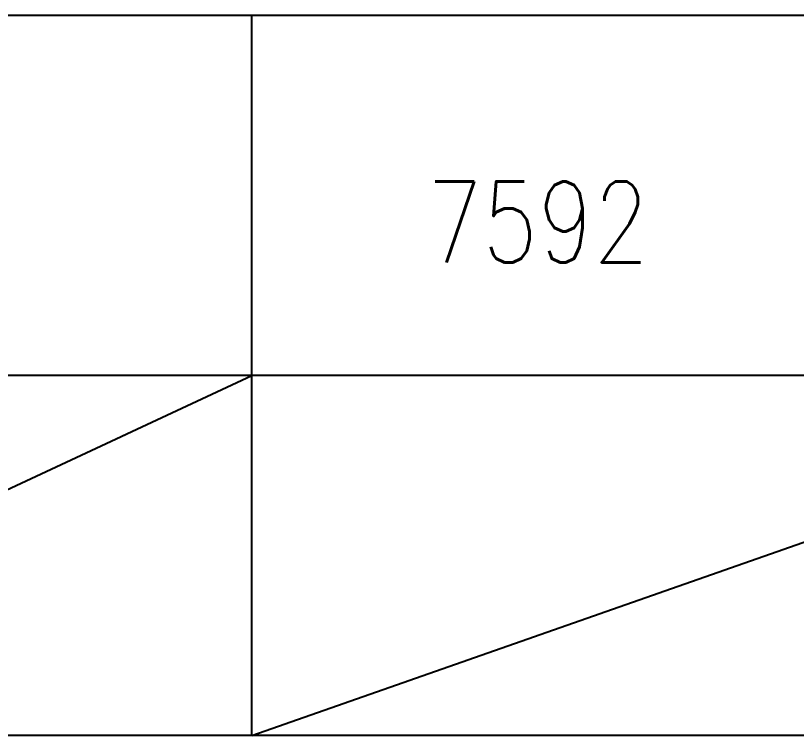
# Model space of a CAD drawing. Extents: x -59142 to 322364, y -122476 to 91021.
# Drawn here: x 180152 to 181671, y -109683 to -108283 of the extents above; entities that cross this region are included whole.
import ezdxf
from ezdxf.enums import TextEntityAlignment as Align

# ---------------------------------------------------------------- set-up
doc = ezdxf.new("R2010")
doc.units = 0
doc.header["$LTSCALE"] = 1000
doc.header["$MEASUREMENT"] = 0
doc.styles.add('HZTXT', font='geditxt.shx', dxfattribs={"width": 0.8, "bigfont": 'hztxt1.shx'})
doc.styles.add('TK', font='GEDITXT.SHX', dxfattribs={"width": 0.85, "height": 3.5, "bigfont": 'DXT.SHX'})

# ---------------------------------------------------------------- blocks, each defined once
blk = doc.blocks.new('GEDI_TQ_2012')
at = {"color": 2}
for p, q in [((0, 28), (-180, 28)), ((-110, 14), (-110, 28)), ((-90, 21), (-180, 21)), ((0, 14), (-170, 14))]:
    blk.add_line(p, q, dxfattribs=at)
blk = doc.blocks.new('A$C1C011119')
blk.add_blockref('GEDI_TQ_2012', (584, 10))
at = {"style": 'TK', "width": 0.85}
for tag, height, p in [('PROJECTNAME', 4.75, (529, 44)), ('PHASE', 4, (571, 44)), ('DRAWINGNAME', 4.75, (539, 31))]:
    blk.add_attdef(tag, text='', height=height, dxfattribs=at).set_placement(p, align=Align.MIDDLE_CENTER)
for tag, p, height in [('APPROVE', (416, 32.75), 3.5), ('DESIGN', (461, 32.75), 3.5), ('REVIEW1', (416, 25.75), 3.5), ('DRAW', (461, 25.75), 3.5), ('DRAWINGNUMBER', (511, 18.5), 4), ('REVIEW2', (416, 18.75), 3.5), ('PROPORTION', (461, 18.75), 3.5), ('CHECK', (416, 11.75), 3.5), ('DATE', (461, 11.75), 3.5), ('VERSION', (577, 11.75), 3.5)]:
    blk.add_attdef(tag, p, '', height=height, dxfattribs=at)
blk = doc.blocks.new('A$C68430A22')
for p, q in [((-12500, 1400), (-11000, 2100)), ((-11000, 1400), (-9000, 2100))]:
    blk.add_line(p, q)
at = {"style": 'HZTXT', "width": 0.8}
blk.add_text('7592', height=157.5, dxfattribs=at).set_placement((-10659.5, 2320))
blk = doc.blocks.new('safsafasffasfsd')
at = {"xscale": 100, "yscale": 100, "zscale": 100}
blk.add_blockref('A$C1C011119', (-59400, 0), dxfattribs=at)
blk.add_blockref('A$C68430A22', (-1000, 1000))

msp = doc.modelspace()

# ---------------------------------------------------------------- block references
msp.add_blockref('safsafasffasfsd', (192612, -112083.5))

doc.saveas('drawing.dxf')
